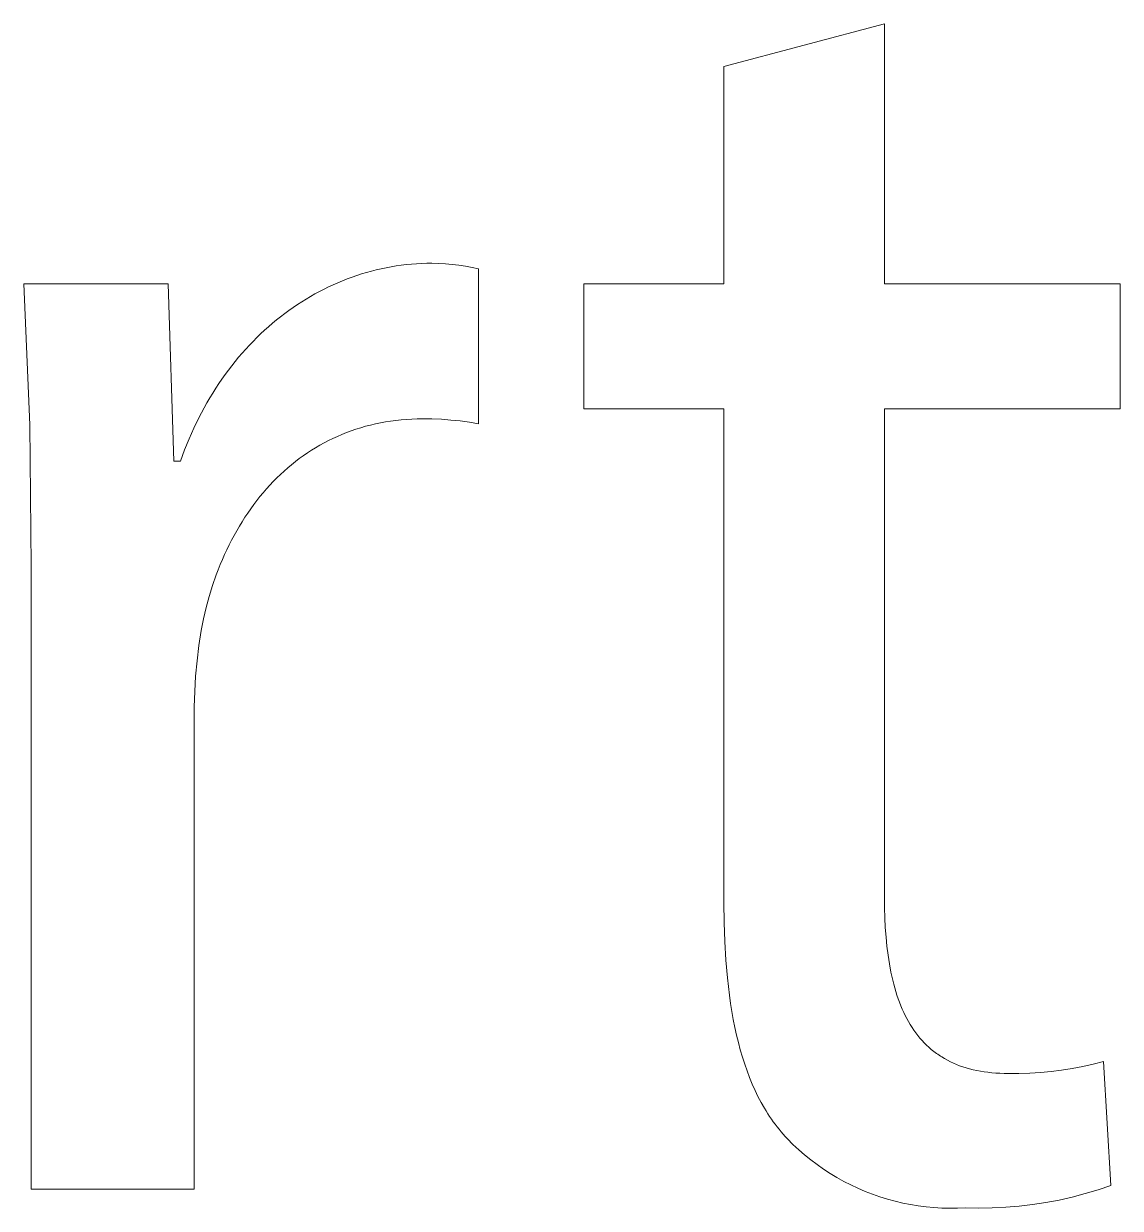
# Model space of a CAD drawing. Header units: millimetres. Extents: x -1480 to 5249, y -840 to 3860.
# Drawn here: x 3515.48 to 3554.96, y -728.3 to -685.65 of the extents above; entities that cross this region are included whole.
import ezdxf

# ---------------------------------------------------------------- set-up
doc = ezdxf.new("R2010")
doc.units = ezdxf.units.MM
doc.header["$MEASUREMENT"] = 0
doc.layers.add('Domyślny', color=7, linetype='Continuous', true_color=0x000000)

msp = doc.modelspace()

# ---------------------------------------------------------------- linework, layer by layer
at = {"layer": 'Domyślny', "color": 18, "lineweight": 15, "true_color": 0x000000}
for p, q in [((3540.687, -687.195), (3546.467, -685.649)), ((3546.467, -685.649), (3546.467, -695.014)), ((3540.687, -695.014), (3540.687, -687.195)), ((3528.71, -694.402), (3528.891, -694.372)), ((3528.891, -694.372), (3529.072, -694.347)), ((3529.072, -694.347), (3529.255, -694.325)), ((3529.255, -694.325), (3529.438, -694.307)), ((3529.438, -694.307), (3529.621, -694.293)), ((3529.621, -694.293), (3529.806, -694.283)), ((3529.806, -694.283), (3529.991, -694.277)), ((3529.991, -694.277), (3530.176, -694.275)), ((3530.176, -694.275), (3530.418, -694.281)), ((3530.418, -694.281), (3530.66, -694.294)), ((3530.66, -694.294), (3530.902, -694.315)), ((3530.902, -694.315), (3531.142, -694.344)), ((3531.142, -694.344), (3531.382, -694.38)), ((3531.382, -694.38), (3531.62, -694.425)), ((3527.129, -694.837), (3527.3, -694.774)), ((3527.3, -694.774), (3527.473, -694.715)), ((3527.473, -694.715), (3527.646, -694.659)), ((3527.646, -694.659), (3527.821, -694.607)), ((3527.821, -694.607), (3527.997, -694.558)), ((3527.997, -694.558), (3528.174, -694.513)), ((3528.174, -694.513), (3528.352, -694.473)), ((3528.352, -694.473), (3528.531, -694.435)), ((3528.531, -694.435), (3528.71, -694.402)), ((3531.62, -694.425), (3531.857, -694.477)), ((3531.857, -694.477), (3531.857, -700.056)), ((3515.697, -700.098), (3515.478, -695.014)), ((3515.478, -695.014), (3520.676, -695.014)), ((3520.676, -695.014), (3520.878, -701.4)), ((3526.127, -695.29), (3526.291, -695.206)), ((3526.291, -695.206), (3526.456, -695.125)), ((3526.456, -695.125), (3526.622, -695.048)), ((3526.622, -695.048), (3526.79, -694.974)), ((3526.79, -694.974), (3526.958, -694.904)), ((3526.958, -694.904), (3527.129, -694.837)), ((3535.645, -699.518), (3535.645, -695.014)), ((3535.645, -695.014), (3540.687, -695.014)), ((3546.467, -695.014), (3554.959, -695.014)), ((3554.959, -695.014), (3554.959, -699.518)), ((3525.333, -695.762), (3525.488, -695.661)), ((3525.488, -695.661), (3525.646, -695.563)), ((3525.646, -695.563), (3525.805, -695.468)), ((3525.805, -695.468), (3525.965, -695.377)), ((3525.965, -695.377), (3526.127, -695.29)), ((3524.726, -696.199), (3524.875, -696.085)), ((3524.875, -696.085), (3525.026, -695.974)), ((3525.026, -695.974), (3525.178, -695.866)), ((3525.178, -695.866), (3525.333, -695.762)), ((3524.29, -696.561), (3524.434, -696.437)), ((3524.434, -696.437), (3524.579, -696.317)), ((3524.579, -696.317), (3524.726, -696.199)), ((3523.872, -696.951), (3524.009, -696.818)), ((3524.009, -696.818), (3524.149, -696.688)), ((3524.149, -696.688), (3524.29, -696.561)), ((3523.342, -697.513), (3523.471, -697.368)), ((3523.471, -697.368), (3523.603, -697.226)), ((3523.603, -697.226), (3523.736, -697.087)), ((3523.736, -697.087), (3523.872, -696.951)), ((3523.09, -697.811), (3523.215, -697.661)), ((3523.215, -697.661), (3523.342, -697.513)), ((3522.73, -698.281), (3522.848, -698.122)), ((3522.848, -698.122), (3522.968, -697.965)), ((3522.968, -697.965), (3523.09, -697.811)), ((3522.391, -698.776), (3522.501, -698.609)), ((3522.501, -698.609), (3522.614, -698.444)), ((3522.614, -698.444), (3522.73, -698.281)), ((3522.177, -699.12), (3522.283, -698.947)), ((3522.283, -698.947), (3522.391, -698.776)), ((3521.877, -699.656), (3521.974, -699.475)), ((3521.974, -699.475), (3522.075, -699.296)), ((3522.075, -699.296), (3522.177, -699.12)), ((3521.6, -700.215), (3521.782, -699.839)), ((3521.782, -699.839), (3521.877, -699.656)), ((3529.066, -699.913), (3528.877, -699.933)), ((3529.256, -699.897), (3529.066, -699.913)), ((3529.449, -699.886), (3529.256, -699.897)), ((3529.644, -699.879), (3529.449, -699.886)), ((3529.84, -699.876), (3529.644, -699.879)), ((3530.178, -699.88), (3529.84, -699.876)), ((3530.516, -699.894), (3530.178, -699.88)), ((3530.853, -699.919), (3530.516, -699.894)), ((3531.189, -699.954), (3530.853, -699.919)), ((3540.687, -699.518), (3535.645, -699.518)), ((3540.687, -717.308), (3540.687, -699.518)), ((3554.959, -699.518), (3546.467, -699.518)), ((3546.467, -699.518), (3546.467, -717.106)), ((3515.747, -705.186), (3515.697, -700.098)), ((3521.43, -700.6), (3521.6, -700.215)), ((3527.27, -700.308), (3527.102, -700.37)), ((3527.441, -700.25), (3527.27, -700.308)), ((3527.613, -700.195), (3527.441, -700.25)), ((3527.787, -700.145), (3527.613, -700.195)), ((3527.964, -700.099), (3527.787, -700.145)), ((3528.142, -700.058), (3527.964, -700.099)), ((3528.323, -700.02), (3528.142, -700.058)), ((3528.506, -699.987), (3528.323, -700.02)), ((3528.69, -699.958), (3528.506, -699.987)), ((3528.877, -699.933), (3528.69, -699.958)), ((3531.523, -700), (3531.189, -699.954)), ((3531.857, -700.056), (3531.523, -700)), ((3521.271, -700.995), (3521.43, -700.6)), ((3526.295, -700.741), (3526.14, -700.826)), ((3526.452, -700.659), (3526.295, -700.741)), ((3526.611, -700.581), (3526.452, -700.659)), ((3526.773, -700.507), (3526.611, -700.581)), ((3526.937, -700.437), (3526.773, -700.507)), ((3527.102, -700.37), (3526.937, -700.437)), ((3521.124, -701.4), (3521.271, -700.995)), ((3525.544, -701.205), (3525.401, -701.309)), ((3525.69, -701.105), (3525.544, -701.205)), ((3525.838, -701.009), (3525.69, -701.105)), ((3525.988, -700.916), (3525.838, -701.009)), ((3526.14, -700.826), (3525.988, -700.916)), ((3520.878, -701.4), (3521.124, -701.4)), ((3525.122, -701.528), (3524.986, -701.642)), ((3525.26, -701.417), (3525.122, -701.528)), ((3525.401, -701.309), (3525.26, -701.417)), ((3524.592, -702.005), (3524.465, -702.133)), ((3524.721, -701.881), (3524.592, -702.005)), ((3524.852, -701.759), (3524.721, -701.881)), ((3524.986, -701.642), (3524.852, -701.759)), ((3524.22, -702.398), (3524.101, -702.535)), ((3524.341, -702.263), (3524.22, -702.398)), ((3524.465, -702.133), (3524.341, -702.263)), ((3523.871, -702.819), (3523.76, -702.965)), ((3523.985, -702.675), (3523.871, -702.819)), ((3524.101, -702.535), (3523.985, -702.675)), ((3523.545, -703.267), (3523.442, -703.422)), ((3523.651, -703.115), (3523.545, -703.267)), ((3523.76, -702.965), (3523.651, -703.115)), ((3523.243, -703.742), (3523.147, -703.906)), ((3523.341, -703.581), (3523.243, -703.742)), ((3523.442, -703.422), (3523.341, -703.581)), ((3523.054, -704.072), (3522.964, -704.242)), ((3523.147, -703.906), (3523.054, -704.072)), ((3522.792, -704.588), (3522.711, -704.765)), ((3522.877, -704.414), (3522.792, -704.588)), ((3522.964, -704.242), (3522.877, -704.414)), ((3522.631, -704.945), (3522.555, -705.127)), ((3522.711, -704.765), (3522.631, -704.945)), ((3515.747, -727.614), (3515.747, -705.186)), ((3522.482, -705.312), (3522.411, -705.499)), ((3522.555, -705.127), (3522.482, -705.312)), ((3522.278, -705.88), (3522.157, -706.271)), ((3522.411, -705.499), (3522.278, -705.88)), ((3522.157, -706.271), (3522.047, -706.67)), ((3522.047, -706.67), (3521.95, -707.078)), ((3521.95, -707.078), (3521.864, -707.494)), ((3521.864, -707.494), (3521.783, -708.042)), ((3521.783, -708.042), (3521.718, -708.592)), ((3521.718, -708.592), (3521.669, -709.144)), ((3521.669, -709.144), (3521.635, -709.697)), ((3521.635, -709.697), (3521.617, -710.25)), ((3521.617, -710.25), (3521.617, -727.614)), ((3540.694, -718.015), (3540.687, -717.308)), ((3546.467, -717.106), (3546.471, -717.479)), ((3546.471, -717.479), (3546.481, -717.842)), ((3546.481, -717.842), (3546.499, -718.194)), ((3540.717, -718.701), (3540.694, -718.015)), ((3546.499, -718.194), (3546.524, -718.537)), ((3546.524, -718.537), (3546.556, -718.868)), ((3540.755, -719.364), (3540.717, -718.701)), ((3546.556, -718.868), (3546.596, -719.189)), ((3540.811, -720.005), (3540.755, -719.364)), ((3546.596, -719.189), (3546.645, -719.499)), ((3546.645, -719.499), (3546.701, -719.798)), ((3546.701, -719.798), (3546.732, -719.944)), ((3546.732, -719.944), (3546.765, -720.087)), ((3540.883, -720.623), (3540.811, -720.005)), ((3546.765, -720.087), (3546.8, -720.227)), ((3546.8, -720.227), (3546.838, -720.364)), ((3546.838, -720.364), (3546.878, -720.498)), ((3540.925, -720.923), (3540.883, -720.623)), ((3546.878, -720.498), (3546.919, -720.63)), ((3546.919, -720.63), (3546.963, -720.759)), ((3546.963, -720.759), (3547.01, -720.885)), ((3540.973, -721.218), (3540.925, -720.923)), ((3541.024, -721.506), (3540.973, -721.218)), ((3547.01, -720.885), (3547.058, -721.008)), ((3547.058, -721.008), (3547.109, -721.128)), ((3547.109, -721.128), (3547.162, -721.246)), ((3547.162, -721.246), (3547.217, -721.36)), ((3541.081, -721.788), (3541.024, -721.506)), ((3547.217, -721.36), (3547.274, -721.472)), ((3547.274, -721.472), (3547.334, -721.58)), ((3547.334, -721.58), (3547.397, -721.686)), ((3541.142, -722.065), (3541.081, -721.788)), ((3541.208, -722.335), (3541.142, -722.065)), ((3547.397, -721.686), (3547.461, -721.789)), ((3547.461, -721.789), (3547.529, -721.889)), ((3547.529, -721.889), (3547.598, -721.986)), ((3547.598, -721.986), (3547.67, -722.08)), ((3547.67, -722.08), (3547.745, -722.171)), ((3541.278, -722.599), (3541.208, -722.335)), ((3547.745, -722.171), (3547.822, -722.258)), ((3547.822, -722.258), (3547.901, -722.343)), ((3547.901, -722.343), (3547.983, -722.425)), ((3547.983, -722.425), (3548.068, -722.504)), ((3548.068, -722.504), (3548.155, -722.58)), ((3541.354, -722.857), (3541.278, -722.599)), ((3541.435, -723.109), (3541.354, -722.857)), ((3548.155, -722.58), (3548.2, -722.617)), ((3548.2, -722.617), (3548.245, -722.652)), ((3548.245, -722.652), (3548.291, -722.688)), ((3548.291, -722.688), (3548.337, -722.722)), ((3548.337, -722.722), (3548.384, -722.756)), ((3548.384, -722.756), (3548.432, -722.789)), ((3548.432, -722.789), (3548.481, -722.821)), ((3548.481, -722.821), (3548.53, -722.852)), ((3548.53, -722.852), (3548.631, -722.912)), ((3548.631, -722.912), (3548.734, -722.969)), ((3541.52, -723.355), (3541.435, -723.109)), ((3541.611, -723.594), (3541.52, -723.355)), ((3548.734, -722.969), (3548.84, -723.023)), ((3548.84, -723.023), (3548.948, -723.074)), ((3548.948, -723.074), (3549.06, -723.122)), ((3549.06, -723.122), (3549.174, -723.166)), ((3549.174, -723.166), (3549.291, -723.207)), ((3549.291, -723.207), (3549.411, -723.245)), ((3549.411, -723.245), (3549.534, -723.28)), ((3549.534, -723.28), (3549.66, -723.312)), ((3549.66, -723.312), (3549.789, -723.34)), ((3549.789, -723.34), (3549.92, -723.365)), ((3549.92, -723.365), (3550.055, -723.387)), ((3550.055, -723.387), (3550.192, -723.405)), ((3552.08, -723.415), (3552.464, -723.379)), ((3552.464, -723.379), (3552.846, -723.332)), ((3552.846, -723.332), (3553.227, -723.272)), ((3553.227, -723.272), (3553.605, -723.201)), ((3553.605, -723.201), (3553.981, -723.117)), ((3553.981, -723.117), (3554.354, -723.021)), ((3554.354, -723.021), (3554.623, -727.48)), ((3541.707, -723.827), (3541.611, -723.594)), ((3550.192, -723.405), (3550.333, -723.42)), ((3550.333, -723.42), (3550.477, -723.432)), ((3550.477, -723.432), (3550.623, -723.44)), ((3550.623, -723.44), (3550.773, -723.445)), ((3550.773, -723.445), (3550.926, -723.447)), ((3550.926, -723.447), (3551.311, -723.448)), ((3551.311, -723.448), (3551.696, -723.438)), ((3551.696, -723.438), (3552.08, -723.415)), ((3541.809, -724.054), (3541.707, -723.827)), ((3541.915, -724.274), (3541.809, -724.054)), ((3542.028, -724.488), (3541.915, -724.274)), ((3542.145, -724.695), (3542.028, -724.488)), ((3542.206, -724.796), (3542.145, -724.695)), ((3542.269, -724.896), (3542.206, -724.796)), ((3542.333, -724.994), (3542.269, -724.896)), ((3542.398, -725.09), (3542.333, -724.994)), ((3542.464, -725.185), (3542.398, -725.09)), ((3542.533, -725.277), (3542.464, -725.185)), ((3542.602, -725.369), (3542.533, -725.277)), ((3542.673, -725.458), (3542.602, -725.369)), ((3542.746, -725.546), (3542.673, -725.458)), ((3542.82, -725.632), (3542.746, -725.546)), ((3542.895, -725.717), (3542.82, -725.632)), ((3542.972, -725.799), (3542.895, -725.717)), ((3543.173, -726), (3542.972, -725.799)), ((3543.38, -726.193), (3543.173, -726)), ((3543.594, -726.379), (3543.38, -726.193)), ((3543.815, -726.558), (3543.594, -726.379)), ((3544.041, -726.729), (3543.815, -726.558)), ((3544.273, -726.892), (3544.041, -726.729)), ((3544.511, -727.047), (3544.273, -726.892)), ((3544.754, -727.193), (3544.511, -727.047)), ((3545.002, -727.331), (3544.754, -727.193)), ((3521.617, -727.614), (3515.747, -727.614)), ((3545.254, -727.461), (3545.002, -727.331)), ((3545.511, -727.581), (3545.254, -727.461)), ((3545.772, -727.693), (3545.511, -727.581)), ((3554.163, -727.635), (3553.698, -727.774)), ((3554.623, -727.48), (3554.163, -727.635)), ((3546.036, -727.796), (3545.772, -727.693)), ((3546.304, -727.889), (3546.036, -727.796)), ((3546.575, -727.973), (3546.304, -727.889)), ((3546.848, -728.048), (3546.575, -727.973)), ((3547.124, -728.113), (3546.848, -728.048)), ((3552.756, -728.003), (3552.279, -728.093)), ((3553.229, -727.896), (3552.756, -728.003)), ((3553.698, -727.774), (3553.229, -727.896)), ((3547.403, -728.169), (3547.124, -728.113)), ((3547.682, -728.215), (3547.403, -728.169)), ((3547.964, -728.251), (3547.682, -728.215)), ((3548.246, -728.278), (3547.964, -728.251)), ((3548.529, -728.295), (3548.246, -728.278)), ((3548.813, -728.302), (3548.529, -728.295)), ((3549.097, -728.299), (3548.813, -728.302)), ((3549.38, -728.286), (3549.097, -728.299)), ((3549.865, -728.296), (3549.38, -728.286)), ((3550.35, -728.289), (3549.865, -728.296)), ((3550.834, -728.265), (3550.35, -728.289)), ((3551.318, -728.224), (3550.834, -728.265)), ((3551.8, -728.167), (3551.318, -728.224)), ((3552.279, -728.093), (3551.8, -728.167))]:
    msp.add_line(p, q, dxfattribs=at)

doc.saveas('drawing.dxf')
